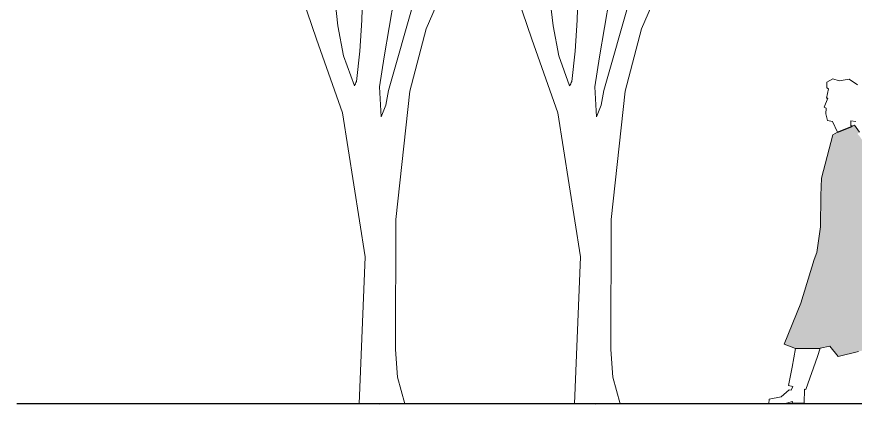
# Model space of a CAD drawing. Extents: x 9483 to 67306, y -5730 to 5191.
# Drawn here: x 21414 to 21941, y -4112 to -3868 of the extents above; entities that cross this region are included whole.
import ezdxf

# ---------------------------------------------------------------- set-up
doc = ezdxf.new("R2010")
doc.units = 0
doc.header["$MEASUREMENT"] = 0
doc.layers.get('0').update_dxf_attribs({"linetype": 'CONTINUOUS'})
for name, color, linetype in [('duvar', 3, 'CONTINUOUS'), ('Elevation_Vehicles', 7, 'CONTINUOUS'), ('yazı', 6, 'CONTINUOUS')]:
    doc.layers.add(name, color=color, linetype=linetype)

msp = doc.modelspace()

# ---------------------------------------------------------------- hatches: boundary and pattern name
at = {"layer": 'Elevation_Vehicles'}
h = msp.add_hatch(color=256, dxfattribs=at)
h.dxf.hatch_style = 1
h.set_gradient(color1=(204, 102, 204), color2=(246, 228, 246), one_color=1, tint=0.93, name='CYLINDER')
h.paths.add_polyline_path([(21955.94558, -3985.71696), (21953.70019, -3967.30478), (21948.46095, -3950.23983), (21943.97018, -3943.35397), (21942.62294, -3942.00674), (21943.97018, -3940.95889), (21940.82663, -3936.46811), (21939.18001, -3937.36627), (21930.04877, -3940.8092), (21927.20461, -3942.60551), (21920.01937, -3969.84955), (21919.57029, -3980.77711), (21919.4206, -4000.38683), (21917.17521, -4016.70332), (21915.52859, -4021.0444), (21907.14581, -4048.43814), (21896.51764, -4074.33495), (21903.70288, -4077.02942), (21919.27091, -4076.87972), (21925.25861, -4075.53249), (21930.49785, -4082.11896), (21943.37141, -4078.82573), (21959.98728, -4075.53249), (21963.72959, -4073.88587), (21955.6462, -4054.87492), (21952.80204, -4044.39644), (21953.40081, -4005.62607), (21952.95173, -3996.9439)])

# ---------------------------------------------------------------- linework, layer by layer
at = {"color": 27, "lineweight": 0}
for p, q in [((21645.22686, -3893.58533), (21653.85713, -3841.26074)), ((21780.57794, -3893.58533), (21789.20821, -3841.26074)), ((21631.77532, -3850.75299), (21631.12201, -3870.49697)), ((21665.37863, -3853.19161), (21647.94642, -3914.62289)), ((21767.1264, -3850.75299), (21766.47309, -3870.49697)), ((21800.72971, -3853.19161), (21783.2975, -3914.62289)), ((21615.93677, -3873.93604), (21613.80744, -3854.45217)), ((21751.28785, -3873.93604), (21749.15852, -3854.45217)), ((21619.61979, -3892.82968), (21615.93677, -3873.93604)), ((21631.12201, -3870.49697), (21629.85692, -3889.92159)), ((21754.97087, -3892.82968), (21751.28785, -3873.93604)), ((21766.47309, -3870.49697), (21765.208, -3889.92159)), ((21629.85692, -3889.92159), (21627.67146, -3909.02146)), ((21765.208, -3889.92159), (21763.02254, -3909.02146)), ((21626.38865, -3911.77717), (21619.61979, -3892.82968)), ((21642.12104, -3912.36046), (21645.22686, -3893.58533)), ((21761.73973, -3911.77717), (21754.97087, -3892.82968)), ((21777.47211, -3912.36046), (21780.57794, -3893.58533)), ((21626.70801, -3911.16539), (21626.38865, -3911.77717)), ((21627.02736, -3910.55361), (21626.70801, -3911.16539)), ((21627.35211, -3909.63325), (21627.02736, -3910.55361)), ((21627.67146, -3909.02146), (21627.35211, -3909.63325)), ((21762.05909, -3911.16539), (21761.73973, -3911.77717)), ((21762.37844, -3910.55361), (21762.05909, -3911.16539)), ((21762.70318, -3909.63325), (21762.37844, -3910.55361)), ((21763.02254, -3909.02146), (21762.70318, -3909.63325)), ((21643.33539, -3931.211), (21642.12104, -3912.36046)), ((21647.94642, -3914.62289), (21646.24191, -3923.85347)), ((21778.68647, -3931.211), (21777.47211, -3912.36046)), ((21783.2975, -3914.62289), (21781.59299, -3923.85347)), ((21646.24191, -3923.85347), (21643.33539, -3931.211)), ((21781.59299, -3923.85347), (21778.68647, -3931.211))]:
    msp.add_line(p, q, dxfattribs=at)
at = {"color": 7, "lineweight": 0}
for points in [[(21943.37141, -4078.82573), (21930.49785, -4082.11896), (21925.25861, -4075.53249), (21919.27091, -4076.87972), (21917.47459, -4081.96927), (21910.13966, -4102.77654), (21909.3912, -4102.62684), (21909.09181, -4111.4587), (21901.60718, -4111.4587), (21901.75688, -4110.41086), (21896.51764, -4111.90778), (21886.93731, -4111.75809), (21887.2367, -4108.91393), (21894.72133, -4107.41701), (21899.66118, -4103.07592), (21901.00841, -4103.22561), (21902.05626, -4100.98023), (21899.3618, -4100.23176), (21901.60718, -4088.70544), (21903.70288, -4077.02942), (21896.51764, -4074.33495), (21907.14581, -4048.43814), (21915.52859, -4021.0444), (21917.17521, -4016.70332), (21919.4206, -4000.38683), (21919.57029, -3980.77711), (21920.01937, -3969.84955), (21927.20461, -3942.60551), (21930.04877, -3940.8092), (21927.05492, -3934.22272), (21923.91137, -3933.47426), (21922.86353, -3929.43256), (21923.01322, -3925.69025), (21921.66599, -3925.24117), (21924.06107, -3919.55285), (21923.3126, -3919.55285), (21924.51014, -3913.71484), (21923.4623, -3912.96638), (21923.4623, -3909.37376), (21927.20461, -3907.42776), (21931.09662, -3908.6253)], [(21943.37141, -4078.82573), (21930.49785, -4082.11896), (21925.25861, -4075.53249), (21919.27091, -4076.87972), (21917.47459, -4081.96927), (21910.13966, -4102.77654), (21909.3912, -4102.62684), (21909.09181, -4111.4587), (21901.60718, -4111.4587), (21901.75688, -4110.41086), (21896.51764, -4111.90778), (21886.93731, -4111.75809), (21887.2367, -4108.91393), (21894.72133, -4107.41701), (21899.66118, -4103.07592), (21901.00841, -4103.22561), (21902.05626, -4100.98023), (21899.3618, -4100.23176), (21901.60718, -4088.70544), (21903.70288, -4077.02942), (21896.51764, -4074.33495), (21907.14581, -4048.43814), (21915.52859, -4021.0444), (21917.17521, -4016.70332), (21919.4206, -4000.38683), (21919.57029, -3980.77711), (21920.01937, -3969.84955), (21927.20461, -3942.60551), (21930.04877, -3940.8092), (21927.05492, -3934.22272), (21923.91137, -3933.47426), (21922.86353, -3929.43256), (21923.01322, -3925.69025), (21921.66599, -3925.24117), (21924.06107, -3919.55285), (21923.3126, -3919.55285), (21924.51014, -3913.71484), (21923.4623, -3912.96638), (21923.4623, -3909.37376), (21927.20461, -3907.42776), (21931.09662, -3908.6253), (21931.09662, -3908.6253)], [(21931.09662, -3908.6253), (21937.3837, -3907.57745), (21942.77264, -3911.17007)], [(21931.09662, -3908.6253), (21937.3837, -3907.57745), (21942.77264, -3911.17007)], [(21941.5751, -3934.22272), (21938.43155, -3933.77365), (21938.43155, -3936.91719), (21939.4794, -3936.91719), (21939.18001, -3937.36627), (21940.82663, -3936.46811), (21943.97018, -3940.95889)], [(21941.5751, -3934.22272), (21938.43155, -3933.77365), (21938.43155, -3936.91719), (21939.4794, -3936.91719), (21939.18001, -3937.36627), (21940.82663, -3936.46811), (21943.97018, -3940.95889)]]:
    msp.add_lwpolyline(points, dxfattribs=at)
at = {"layer": 'duvar', "color": 27, "lineweight": 0}
for p, q in [((21602.51685, -3882.34478), (21586.66666, -3835.45776)), ((21737.86793, -3882.34478), (21722.01774, -3835.45776)), ((21685.18658, -3844.13244), (21671.46569, -3875.83134)), ((21820.53766, -3844.13244), (21806.81677, -3875.83134)), ((21671.46569, -3875.83134), (21661.21014, -3915.16308)), ((21806.81677, -3875.83134), (21796.56122, -3915.16308)), ((21618.99497, -3928.62539), (21602.51685, -3882.34478)), ((21754.34605, -3928.62539), (21737.86793, -3882.34478)), ((21661.21014, -3915.16308), (21652.39291, -3995.88276)), ((21796.56122, -3915.16308), (21787.74398, -3995.88276)), ((21633.15455, -4019.31515), (21618.99497, -3928.62539)), ((21768.50562, -4019.31515), (21754.34605, -3928.62539)), ((21652.39291, -3995.88276), (21652.19986, -4077.67901)), ((21787.74398, -3995.88276), (21787.55094, -4077.67901)), ((21629.37855, -4111.85257), (21633.15455, -4019.31515)), ((21764.72963, -4111.85257), (21768.50562, -4019.31515)), ((21652.19986, -4077.67901), (21653.44114, -4094.98663)), ((21787.55094, -4077.67901), (21788.79222, -4094.98663)), ((21653.44114, -4094.98663), (21658.08762, -4111.73634)), ((21788.79222, -4094.98663), (21793.4387, -4111.73634)), ((21642.33907, -4112.0788), (21629.37855, -4111.85257)), ((21658.08762, -4111.73634), (21642.33907, -4112.0788)), ((21777.69015, -4112.0788), (21764.72963, -4111.85257)), ((21793.4387, -4111.73634), (21777.69015, -4112.0788))]:
    msp.add_line(p, q, dxfattribs=at)
at = {"layer": 'Elevation_Vehicles'}
for p, q in [((21930.04877, -3940.8092), (21939.18001, -3937.36627)), ((21903.70288, -4077.02942), (21919.27091, -4076.87972))]:
    msp.add_line(p, q, dxfattribs=at)
at = {"layer": 'yazı', "color": 6}
msp.add_line((23436.26795, -4111.85257), (21414.1552, -4111.85257), dxfattribs=at)

doc.saveas('drawing.dxf')
